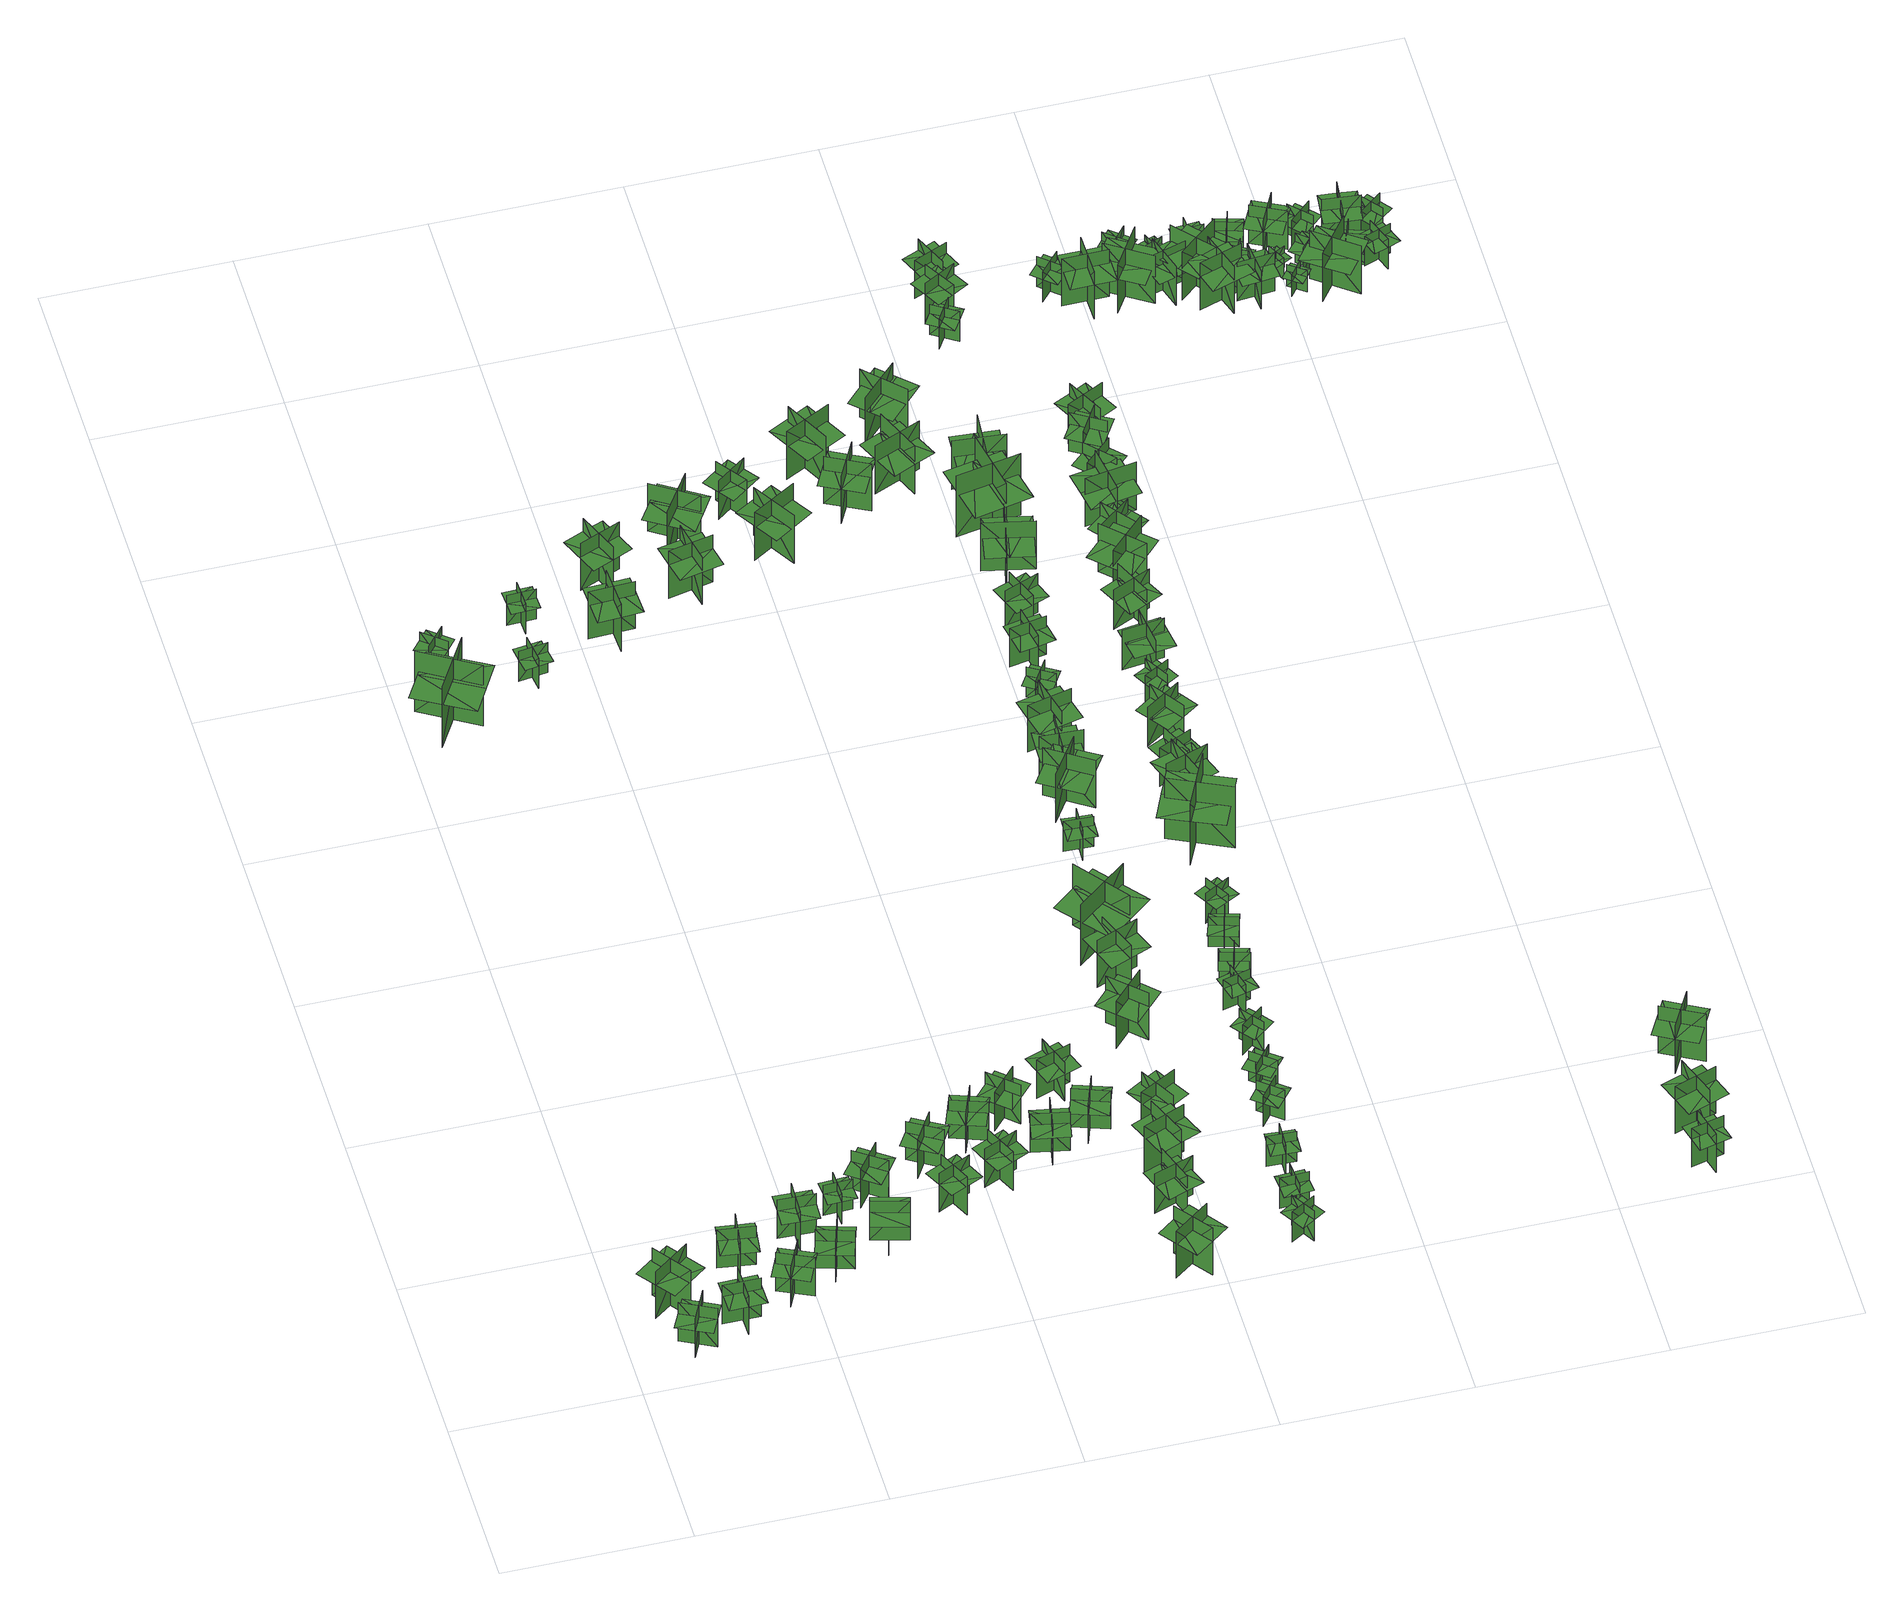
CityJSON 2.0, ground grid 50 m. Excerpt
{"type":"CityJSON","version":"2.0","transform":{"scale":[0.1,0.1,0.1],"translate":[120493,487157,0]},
"CityObjects":{
"tree1":{"type":"SolitaryVegetationObject","geometry":[{"type":"MultiSurface","lod":"1","boundaries":[[[0,1,2]],[[0,2,3]],[[4,5,6]],[[4,6,7]],[[8,9,10]],[[8,10,11]],[[8,11,12]],[[8,12,13]]]}]},
"tree2":{"type":"SolitaryVegetationObject","geometry":[{"type":"MultiSurface","lod":"1","boundaries":[[[14,15,16]],[[14,16,17]],[[18,19,20]],[[18,20,21]],[[22,23,24]],[[22,24,25]],[[22,25,26]],[[22,26,27]]]}]},
"tree3":{"type":"SolitaryVegetationObject","geometry":[{"type":"MultiSurface","lod":"1","boundaries":[[[28,29,30]],[[28,30,31]],[[32,33,34]],[[32,34,35]],[[36,37,38]],[[36,38,39]],[[36,39,40]],[[36,40,41]]]}]},
"tree4":{"type":"SolitaryVegetationObject","geometry":[{"type":"MultiSurface","lod":"1","boundaries":[[[42,43,44]],[[42,44,45]],[[46,47,48]],[[46,48,49]],[[50,51,52]],[[50,52,53]],[[50,53,54]],[[50,54,55]]]}]},
"tree5":{"type":"SolitaryVegetationObject","geometry":[{"type":"MultiSurface","lod":"1","boundaries":[[[56,57,58]],[[56,58,59]],[[60,61,62]],[[60,62,63]],[[64,65,66]],[[64,66,67]],[[64,67,68]],[[64,68,69]]]}]},
"tree6":{"type":"SolitaryVegetationObject","geometry":[{"type":"MultiSurface","lod":"1","boundaries":[[[70,71,72]],[[70,72,73]],[[74,75,76]],[[74,76,77]],[[78,79,80]],[[78,80,81]],[[78,81,82]],[[78,82,83]]]}]},
"tree7":{"type":"SolitaryVegetationObject","geometry":[{"type":"MultiSurface","lod":"1","boundaries":[[[84,85,86]],[[84,86,87]],[[88,89,90]],[[88,90,91]],[[92,93,94]],[[92,94,95]],[[92,95,96]],[[92,96,97]]]}]},
"tree8":{"type":"SolitaryVegetationObject","geometry":[{"type":"MultiSurface","lod":"1","boundaries":[[[98,99,100]],[[98,100,101]],[[102,103,104]],[[102,104,105]],[[106,107,108]],[[106,108,109]],[[106,109,110]],[[106,110,111]]]}]},
"tree9":{"type":"SolitaryVegetationObject","geometry":[{"type":"MultiSurface","lod":"1","boundaries":[[[112,113,114]],[[112,114,115]],[[116,117,118]],[[116,118,119]],[[120,121,122]],[[120,122,123]],[[120,123,124]],[[120,124,125]]]}]},
"tree10":{"type":"SolitaryVegetationObject","geometry":[{"type":"MultiSurface","lod":"1","boundaries":[[[126,127,128]],[[126,128,129]],[[130,131,132]],[[130,132,133]],[[134,135,136]],[[134,136,137]],[[134,137,138]],[[134,138,139]]]}]},
"tree11":{"type":"SolitaryVegetationObject","geometry":[{"type":"MultiSurface","lod":"1","boundaries":[[[140,141,142]],[[140,142,143]],[[144,145,146]],[[144,146,147]],[[148,149,150]],[[148,150,151]],[[148,151,152]],[[148,152,153]]]}]},
"tree12":{"type":"SolitaryVegetationObject","geometry":[{"type":"MultiSurface","lod":"1","boundaries":[[[154,155,156]],[[154,156,157]],[[158,159,160]],[[158,160,161]],[[162,163,164]],[[162,164,165]],[[162,165,166]],[[162,166,167]]]}]},
"tree13":{"type":"SolitaryVegetationObject","geometry":[{"type":"MultiSurface","lod":"1","boundaries":[[[168,169,170]],[[168,170,171]],[[172,173,174]],[[172,174,175]],[[176,177,178]],[[176,178,179]],[[176,179,180]],[[176,180,181]]]}]},
"tree14":{"type":"SolitaryVegetationObject","geometry":[{"type":"MultiSurface","lod":"1","boundaries":[[[182,183,184]],[[182,184,185]],[[186,187,188]],[[186,188,189]],[[190,191,192]],[[190,192,193]],[[190,193,194]],[[190,194,195]]]}]},
"tree15":{"type":"SolitaryVegetationObject","geometry":[{"type":"MultiSurface","lod":"1","boundaries":[[[196,197,198]],[[196,198,199]],[[200,201,202]],[[200,202,203]],[[204,205,206]],[[204,206,207]],[[204,207,208]],[[204,208,209]]]}]},
"tree16":{"type":"SolitaryVegetationObject","geometry":[{"type":"MultiSurface","lod":"1","boundaries":[[[210,211,212]],[[210,212,213]],[[214,215,216]],[[214,216,217]],[[218,219,220]],[[218,220,221]],[[218,221,222]],[[218,222,223]]]}]},
"tree17":{"type":"SolitaryVegetationObject","geometry":[{"type":"MultiSurface","lod":"1","boundaries":[[[224,225,226]],[[224,226,227]],[[228,229,230]],[[228,230,231]],[[232,233,234]],[[232,234,235]],[[232,235,236]],[[232,236,237]]]}]},
"tree18":{"type":"SolitaryVegetationObject","geometry":[{"type":"MultiSurface","lod":"1","boundaries":[[[238,239,240]],[[238,240,241]],[[242,243,244]],[[242,244,245]],[[246,247,248]],[[246,248,249]],[[246,249,250]],[[246,250,251]]]}]},
"tree19":{"type":"SolitaryVegetationObject","geometry":[{"type":"MultiSurface","lod":"1","boundaries":[[[252,253,254]],[[252,254,255]],[[256,257,258]],[[256,258,259]],[[260,261,262]],[[260,262,263]],[[260,263,264]],[[260,264,265]]]}]},
"tree20":{"type":"SolitaryVegetationObject","geometry":[{"type":"MultiSurface","lod":"1","boundaries":[[[266,267,268]],[[266,268,269]],[[270,271,272]],[[270,272,273]],[[274,275,276]],[[274,276,277]],[[274,277,278]],[[274,278,279]]]}]},
"tree21":{"type":"SolitaryVegetationObject","geometry":[{"type":"MultiSurface","lod":"1","boundaries":[[[280,281,282]],[[280,282,283]],[[284,285,286]],[[284,286,287]],[[288,289,290]],[[288,290,291]],[[288,291,292]],[[288,292,293]]]}]},
"tree22":{"type":"SolitaryVegetationObject","geometry":[{"type":"MultiSurface","lod":"1","boundaries":[[[294,295,296]],[[294,296,297]],[[298,299,300]],[[298,300,301]],[[302,303,304]],[[302,304,305]],[[302,305,306]],[[302,306,307]]]}]},
"tree23":{"type":"SolitaryVegetationObject","geometry":[{"type":"MultiSurface","lod":"1","boundaries":[[[308,309,310]],[[308,310,311]],[[312,313,314]],[[312,314,315]],[[316,317,318]],[[316,318,319]],[[316,319,320]],[[316,320,321]]]}]},
"tree24":{"type":"SolitaryVegetationObject","geometry":[{"type":"MultiSurface","lod":"1","boundaries":[[[322,323,324]],[[322,324,325]],[[326,327,328]],[[326,328,329]],[[330,331,332]],[[330,332,333]],[[330,333,334]],[[330,334,335]]]}]},
"tree25":{"type":"SolitaryVegetationObject","geometry":[{"type":"MultiSurface","lod":"1","boundaries":[[[336,337,338]],[[336,338,339]],[[340,341,342]],[[340,342,343]],[[344,345,346]],[[344,346,347]],[[344,347,348]],[[344,348,349]]]}]},
"tree26":{"type":"SolitaryVegetationObject","geometry":[{"type":"MultiSurface","lod":"1","boundaries":[[[350,351,352]],[[350,352,353]],[[354,355,356]],[[354,356,357]],[[358,359,360]],[[358,360,361]],[[358,361,362]],[[358,362,363]]]}]},
"tree27":{"type":"SolitaryVegetationObject","geometry":[{"type":"MultiSurface","lod":"1","boundaries":[[[364,365,366]],[[364,366,367]],[[368,369,370]],[[368,370,371]],[[372,373,374]],[[372,374,375]],[[372,375,376]],[[372,376,377]]]}]},
"tree28":{"type":"SolitaryVegetationObject","geometry":[{"type":"MultiSurface","lod":"1","boundaries":[[[378,379,380]],[[378,380,381]],[[382,383,384]],[[382,384,385]],[[386,387,388]],[[386,388,389]],[[386,389,390]],[[386,390,391]]]}]},
"tree29":{"type":"SolitaryVegetationObject","geometry":[{"type":"MultiSurface","lod":"1","boundaries":[[[392,393,394]],[[392,394,395]],[[396,397,398]],[[396,398,399]],[[400,401,402]],[[400,402,403]],[[400,403,404]],[[400,404,405]]]}]},
"tree30":{"type":"SolitaryVegetationObject","geometry":[{"type":"MultiSurface","lod":"1","boundaries":[[[406,407,408]],[[406,408,409]],[[410,411,412]],[[410,412,413]],[[414,415,416]],[[414,416,417]],[[414,417,418]],[[414,418,419]]]}]},
"tree31":{"type":"SolitaryVegetationObject","geometry":[{"type":"MultiSurface","lod":"1","boundaries":[[[420,421,422]],[[420,422,423]],[[424,425,426]],[[424,426,427]],[[428,429,430]],[[428,430,431]],[[428,431,432]],[[428,432,433]]]}]},
"tree32":{"type":"SolitaryVegetationObject","geometry":[{"type":"MultiSurface","lod":"1","boundaries":[[[434,435,436]],[[434,436,437]],[[438,439,440]],[[438,440,441]],[[442,443,444]],[[442,444,445]],[[442,445,446]],[[442,446,447]]]}]},
"tree33":{"type":"SolitaryVegetationObject","geometry":[{"type":"MultiSurface","lod":"1","boundaries":[[[448,449,450]],[[448,450,451]],[[452,453,454]],[[452,454,455]],[[456,457,458]],[[456,458,459]],[[456,459,460]],[[456,460,461]]]}]},
"tree34":{"type":"SolitaryVegetationObject","geometry":[{"type":"MultiSurface","lod":"1","boundaries":[[[462,463,464]],[[462,464,465]],[[466,467,468]],[[466,468,469]],[[470,471,472]],[[470,472,473]],[[470,473,474]],[[470,474,475]]]}]},
"tree35":{"type":"SolitaryVegetationObject","geometry":[{"type":"MultiSurface","lod":"1","boundaries":[[[476,477,478]],[[476,478,479]],[[480,481,482]],[[480,482,483]],[[484,485,486]],[[484,486,487]],[[484,487,488]],[[484,488,489]]]}]},
"tree36":{"type":"SolitaryVegetationObject","geometry":[{"type":"MultiSurface","lod":"1","boundaries":[[[490,491,492]],[[490,492,493]],[[494,495,496]],[[494,496,497]],[[498,499,500]],[[498,500,501]],[[498,501,502]],[[498,502,503]]]}]},
"tree37":{"type":"SolitaryVegetationObject","geometry":[{"type":"MultiSurface","lod":"1","boundaries":[[[504,505,506]],[[504,506,507]],[[508,509,510]],[[508,510,511]],[[512,513,514]],[[512,514,515]],[[512,515,516]],[[512,516,517]]]}]},
"tree38":{"type":"SolitaryVegetationObject","geometry":[{"type":"MultiSurface","lod":"1","boundaries":[[[518,519,520]],[[518,520,521]],[[522,523,524]],[[522,524,525]],[[526,527,528]],[[526,528,529]],[[526,529,530]],[[526,530,531]]]}]},
"tree39":{"type":"SolitaryVegetationObject","geometry":[{"type":"MultiSurface","lod":"1","boundaries":[[[532,533,534]],[[532,534,535]],[[536,537,538]],[[536,538,539]],[[540,541,542]],[[540,542,543]],[[540,543,544]],[[540,544,545]]]}]},
"tree40":{"type":"SolitaryVegetationObject","geometry":[{"type":"MultiSurface","lod":"1","boundaries":[[[546,547,548]],[[546,548,549]],[[550,551,552]],[[550,552,553]],[[554,555,556]],[[554,556,557]],[[554,557,558]],[[554,558,559]]]}]},
"tree41":{"type":"SolitaryVegetationObject","geometry":[{"type":"MultiSurface","lod":"1","boundaries":[[[560,561,562]],[[560,562,563]],[[564,565,566]],[[564,566,567]],[[568,569,570]],[[568,570,571]],[[568,571,572]],[[568,572,573]]]}]},
"tree42":{"type":"SolitaryVegetationObject","geometry":[{"type":"MultiSurface","lod":"1","boundaries":[[[574,575,576]],[[574,576,577]],[[578,579,580]],[[578,580,581]],[[582,583,584]],[[582,584,585]],[[582,585,586]],[[582,586,587]]]}]},
"tree43":{"type":"SolitaryVegetationObject","geometry":[{"type":"MultiSurface","lod":"1","boundaries":[[[588,589,590]],[[588,590,591]],[[592,593,594]],[[592,594,595]],[[596,597,598]],[[596,598,599]],[[596,599,600]],[[596,600,601]]]}]},
"tree44":{"type":"SolitaryVegetationObject","geometry":[{"type":"MultiSurface","lod":"1","boundaries":[[[602,603,604]],[[602,604,605]],[[606,607,608]],[[606,608,609]],[[610,611,612]],[[610,612,613]],[[610,613,614]],[[610,614,615]]]}]},
"tree45":{"type":"SolitaryVegetationObject","geometry":[{"type":"MultiSurface","lod":"1","boundaries":[[[616,617,618]],[[616,618,619]],[[620,621,622]],[[620,622,623]],[[624,625,626]],[[624,626,627]],[[624,627,628]],[[624,628,629]]]}]},
"tree46":{"type":"SolitaryVegetationObject","geometry":[{"type":"MultiSurface","lod":"1","boundaries":[[[630,631,632]],[[630,632,633]],[[634,635,636]],[[634,636,637]],[[638,639,640]],[[638,640,641]],[[638,641,642]],[[638,642,643]]]}]},
"tree47":{"type":"SolitaryVegetationObject","geometry":[{"type":"MultiSurface","lod":"1","boundaries":[[[644,645,646]],[[644,646,647]],[[648,649,650]],[[648,650,651]],[[652,653,654]],[[652,654,655]],[[652,655,656]],[[652,656,657]]]}]},
"tree48":{"type":"SolitaryVegetationObject","geometry":[{"type":"MultiSurface","lod":"1","boundaries":[[[658,659,660]],[[658,660,661]],[[662,663,664]],[[662,664,665]],[[666,667,668]],[[666,668,669]],[[666,669,670]],[[666,670,671]]]}]},
"tree49":{"type":"SolitaryVegetationObject","geometry":[{"type":"MultiSurface","lod":"1","boundaries":[[[672,673,674]],[[672,674,675]],[[676,677,678]],[[676,678,679]],[[680,681,682]],[[680,682,683]],[[680,683,684]],[[680,684,685]]]}]},
"tree50":{"type":"SolitaryVegetationObject","geometry":[{"type":"MultiSurface","lod":"1","boundaries":[[[686,687,688]],[[686,688,689]],[[690,691,692]],[[690,692,693]],[[694,695,696]],[[694,696,697]],[[694,697,698]],[[694,698,699]]]}]},
"tree51":{"type":"SolitaryVegetationObject","geometry":[{"type":"MultiSurface","lod":"1","boundaries":[[[700,701,702]],[[700,702,703]],[[704,705,706]],[[704,706,707]],[[708,709,710]],[[708,710,711]],[[708,711,712]],[[708,712,713]]]}]},
"tree52":{"type":"SolitaryVegetationObject","geometry":[{"type":"MultiSurface","lod":"1","boundaries":[[[714,715,716]],[[714,716,717]],[[718,719,720]],[[718,720,721]],[[722,723,724]],[[722,724,725]],[[722,725,726]],[[722,726,727]]]}]},
"tree53":{"type":"SolitaryVegetationObject","geometry":[{"type":"MultiSurface","lod":"1","boundaries":[[[728,729,730]],[[728,730,731]],[[732,733,734]],[[732,734,735]],[[736,737,738]],[[736,738,739]],[[736,739,740]],[[736,740,741]]]}]},
"tree54":{"type":"SolitaryVegetationObject","geometry":[{"type":"MultiSurface","lod":"1","boundaries":[[[742,743,744]],[[742,744,745]],[[746,747,748]],[[746,748,749]],[[750,751,752]],[[750,752,753]],[[750,753,754]],[[750,754,755]]]}]},
"tree55":{"type":"SolitaryVegetationObject","geometry":[{"type":"MultiSurface","lod":"1","boundaries":[[[756,757,758]],[[756,758,759]],[[760,761,762]],[[760,762,763]],[[764,765,766]],[[764,766,767]],[[764,767,768]],[[764,768,769]]]}]},
"tree56":{"type":"SolitaryVegetationObject","geometry":[{"type":"MultiSurface","lod":"1","boundaries":[[[770,771,772]],[[770,772,773]],[[774,775,776]],[[774,776,777]],[[778,779,780]],[[778,780,781]],[[778,781,782]],[[778,782,783]]]}]},
"tree57":{"type":"SolitaryVegetationObject","geometry":[{"type":"MultiSurface","lod":"1","boundaries":[[[784,785,786]],[[784,786,787]],[[788,789,790]],[[788,790,791]],[[792,793,794]],[[792,794,795]],[[792,795,796]],[[792,796,797]]]}]},
"tree58":{"type":"SolitaryVegetationObject","geometry":[{"type":"MultiSurface","lod":"1","boundaries":[[[798,799,800]],[[798,800,801]],[[802,803,804]],[[802,804,805]],[[806,807,808]],[[806,808,809]],[[806,809,810]],[[806,810,811]]]}]},
"tree59":{"type":"SolitaryVegetationObject","geometry":[{"type":"MultiSurface","lod":"1","boundaries":[[[812,813,814]],[[812,814,815]],[[816,817,818]],[[816,818,819]],[[820,821,822]],[[820,822,823]],[[820,823,824]],[[820,824,825]]]}]},
"tree60":{"type":"SolitaryVegetationObject","geometry":[{"type":"MultiSurface","lod":"1","boundaries":[[[826,827,828]],[[826,828,829]],[[830,831,832]],[[830,832,833]],[[834,835,836]],[[834,836,837]],[[834,837,838]],[[834,838,839]]]}]},
"tree61":{"type":"SolitaryVegetationObject","geometry":[{"type":"MultiSurface","lod":"1","boundaries":[[[840,841,842]],[[840,842,843]],[[844,845,846]],[[844,846,847]],[[848,849,850]],[[848,850,851]],[[848,851,852]],[[848,852,853]]]}]},
"tree62":{"type":"SolitaryVegetationObject","geometry":[{"type":"MultiSurface","lod":"1","boundaries":[[[854,855,856]],[[854,856,857]],[[858,859,860]],[[858,860,861]],[[862,863,864]],[[862,864,865]],[[862,865,866]],[[862,866,867]]]}]},
"tree63":{"type":"SolitaryVegetationObject","geometry":[{"type":"MultiSurface","lod":"1","boundaries":[[[868,869,870]],[[868,870,871]],[[872,873,874]],[[872,874,875]],[[876,877,878]],[[876,878,879]],[[876,879,880]],[[876,880,881]]]}]},
"tree64":{"type":"SolitaryVegetationObject","geometry":[{"type":"MultiSurface","lod":"1","boundaries":[[[882,883,884]],[[882,884,885]],[[886,887,888]],[[886,888,889]],[[890,891,892]],[[890,892,893]],[[890,893,894]],[[890,894,895]]]}]},
"tree65":{"type":"SolitaryVegetationObject","geometry":[{"type":"MultiSurface","lod":"1","boundaries":[[[896,897,898]],[[896,898,899]],[[900,901,902]],[[900,902,903]],[[904,905,906]],[[904,906,907]],[[904,907,908]],[[904,908,909]]]}]},
"tree66":{"type":"SolitaryVegetationObject","geometry":[{"type":"MultiSurface","lod":"1","boundaries":[[[910,911,912]],[[910,912,913]],[[914,915,916]],[[914,916,917]],[[918,919,920]],[[918,920,921]],[[918,921,922]],[[918,922,923]]]}]},
"tree67":{"type":"SolitaryVegetationObject","geometry":[{"type":"MultiSurface","lod":"1","boundaries":[[[924,925,926]],[[924,926,927]],[[928,929,930]],[[928,930,931]],[[932,933,934]],[[932,934,935]],[[932,935,936]],[[932,936,937]]]}]},
"tree68":{"type":"SolitaryVegetationObject","geometry":[{"type":"MultiSurface","lod":"1","boundaries":[[[938,939,940]],[[938,940,941]],[[942,943,944]],[[942,944,945]],[[946,947,948]],[[946,948,949]],[[946,949,950]],[[946,950,951]]]}]},
"tree69":{"type":"SolitaryVegetationObject","geometry":[{"type":"MultiSurface","lod":"1","boundaries":[[[952,953,954]],[[952,954,955]],[[956,957,958]],[[956,958,959]],[[960,961,962]],[[960,962,963]],[[960,963,964]],[[960,964,965]]]}]},
"tree70":{"type":"SolitaryVegetationObject","geometry":[{"type":"MultiSurface","lod":"1","boundaries":[[[966,967,968]],[[966,968,969]],[[970,971,972]],[[970,972,973]],[[974,975,976]],[[974,976,977]],[[974,977,978]],[[974,978,979]]]}]},
"tree71":{"type":"SolitaryVegetationObject","geometry":[{"type":"MultiSurface","lod":"1","boundaries":[[[980,981,982]],[[980,982,983]],[[984,985,986]],[[984,986,987]],[[988,989,990]],[[988,990,991]],[[988,991,992]],[[988,992,993]]]}]},
"tree72":{"type":"SolitaryVegetationObject","geometry":[{"type":"MultiSurface","lod":"1","boundaries":[[[994,995,996]],[[994,996,997]],[[998,999,1000]],[[998,1000,1001]],[[1002,1003,1004]],[[1002,1004,1005]],[[1002,1005,1006]],[[1002,1006,1007]]]}]},
"tree73":{"type":"SolitaryVegetationObject","geometry":[{"type":"MultiSurface","lod":"1","boundaries":[[[1008,1009,1010]],[[1008,1010,1011]],[[1012,1013,1014]],[[1012,1014,1015]],[[1016,1017,1018]],[[1016,1018,1019]],[[1016,1019,1020]],[[1016,1020,1021]]]}]},
"tree74":{"type":"SolitaryVegetationObject","geometry":[{"type":"MultiSurface","lod":"1","boundaries":[[[1022,1023,1024]],[[1022,1024,1025]],[[1026,1027,1028]],[[1026,1028,1029]],[[1030,1031,1032]],[[1030,1032,1033]],[[1030,1033,1034]],[[1030,1034,1035]]]}]},
"tree75":{"type":"SolitaryVegetationObject","geometry":[{"type":"MultiSurface","lod":"1","boundaries":[[[1036,1037,1038]],[[1036,1038,1039]],[[1040,1041,1042]],[[1040,1042,1043]],[[1044,1045,1046]],[[1044,1046,1047]],[[1044,1047,1048]],[[1044,1048,1049]]]}]},
"tree76":{"type":"SolitaryVegetationObject","geometry":[{"type":"MultiSurface","lod":"1","boundaries":[[[1050,1051,1052]],[[1050,1052,1053]],[[1054,1055,1056]],[[1054,1056,1057]],[[1058,1059,1060]],[[1058,1060,1061]],[[1058,1061,1062]],[[1058,1062,1063]]]}]},
"tree77":{"type":"SolitaryVegetationObject","geometry":[{"type":"MultiSurface","lod":"1","boundaries":[[[1064,1065,1066]],[[1064,1066,1067]],[[1068,1069,1070]],[[1068,1070,1071]],[[1072,1073,1074]],[[1072,1074,1075]],[[1072,1075,1076]],[[1072,1076,1077]]]}]},
"tree78":{"type":"SolitaryVegetationObject","geometry":[{"type":"MultiSurface","lod":"1","boundaries":[[[1078,1079,1080]],[[1078,1080,1081]],[[1082,1083,1084]],[[1082,1084,1085]],[[1086,1087,1088]],[[1086,1088,1089]],[[1086,1089,1090]],[[1086,1090,1091]]]}]},
"tree79":{"type":"SolitaryVegetationObject","geometry":[{"type":"MultiSurface","lod":"1","boundaries":[[[1092,1093,1094]],[[1092,1094,1095]],[[1096,1097,1098]],[[1096,1098,1099]],[[1100,1101,1102]],[[1100,1102,1103]],[[1100,1103,1104]],[[1100,1104,1105]]]}]},
"tree80":{"type":"SolitaryVegetationObject","geometry":[{"type":"MultiSurface","lod":"1","boundaries":[[[1106,1107,1108]],[[1106,1108,1109]],[[1110,1111,1112]],[[1110,1112,1113]],[[1114,1115,1116]],[[1114,1116,1117]],[[1114,1117,1118]],[[1114,1118,1119]]]}]},
"tree81":{"type":"SolitaryVegetationObject","geometry":[{"type":"MultiSurface","lod":"1","boundaries":[[[1120,1121,1122]],[[1120,1122,1123]],[[1124,1125,1126]],[[1124,1126,1127]],[[1128,1129,1130]],[[1128,1130,1131]],[[1128,1131,1132]],[[1128,1132,1133]]]}]},
"tree82":{"type":"SolitaryVegetationObject","geometry":[{"type":"MultiSurface","lod":"1","boundaries":[[[1134,1135,1136]],[[1134,1136,1137]],[[1138,1139,1140]],[[1138,1140,1141]],[[1142,1143,1144]],[[1142,1144,1145]],[[1142,1145,1146]],[[1142,1146,1147]]]}]},
"tree83":{"type":"SolitaryVegetationObject","geometry":[{"type":"MultiSurface","lod":"1","boundaries":[[[1148,1149,1150]],[[1148,1150,1151]],[[1152,1153,1154]],[[1152,1154,1155]],[[1156,1157,1158]],[[1156,1158,1159]],[[1156,1159,1160]],[[1156,1160,1161]]]}]},
"tree84":{"type":"SolitaryVegetationObject","geometry":[{"type":"MultiSurface","lod":"1","boundaries":[[[1162,1163,1164]],[[1162,1164,1165]],[[1166,1167,1168]],[[1166,1168,1169]],[[1170,1171,1172]],[[1170,1172,1173]],[[1170,1173,1174]],[[1170,1174,1175]]]}]},
"tree85":{"type":"SolitaryVegetationObject","geometry":[{"type":"MultiSurface","lod":"1","boundaries":[[[1176,1177,1178]],[[1176,1178,1179]],[[1180,1181,1182]],[[1180,1182,1183]],[[1184,1185,1186]],[[1184,1186,1187]],[[1184,1187,1188]],[[1184,1188,1189]]]}]},
"tree86":{"type":"SolitaryVegetationObject","geometry":[{"type":"MultiSurface","lod":"1","boundaries":[[[1190,1191,1192]],[[1190,1192,1193]],[[1194,1195,1196]],[[1194,1196,1197]],[[1198,1199,1200]],[[1198,1200,1201]],[[1198,1201,1202]],[[1198,1202,1203]]]}]},
"tree87":{"type":"SolitaryVegetationObject","geometry":[{"type":"MultiSurface","lod":"1","boundaries":[[[1204,1205,1206]],[[1204,1206,1207]],[[1208,1209,1210]],[[1208,1210,1211]],[[1212,1213,1214]],[[1212,1214,1215]],[[1212,1215,1216]],[[1212,1216,1217]]]}]},
"tree88":{"type":"SolitaryVegetationObject","geometry":[{"type":"MultiSurface","lod":"1","boundaries":[[[1218,1219,1220]],[[1218,1220,1221]],[[1222,1223,1224]],[[1222,1224,1225]],[[1226,1227,1228]],[[1226,1228,1229]],[[1226,1229,1230]],[[1226,1230,1231]]]}]},
"tree89":{"type":"SolitaryVegetationObject","geometry":[{"type":"MultiSurface","lod":"1","boundaries":[[[1232,1233,1234]],[[1232,1234,1235]],[[1236,1237,1238]],[[1236,1238,1239]],[[1240,1241,1242]],[[1240,1242,1243]],[[1240,1243,1244]],[[1240,1244,1245]]]}]},
"tree90":{"type":"SolitaryVegetationObject","geometry":[{"type":"MultiSurface","lod":"1","boundaries":[[[1246,1247,1248]],[[1246,1248,1249]],[[1250,1251,1252]],[[1250,1252,1253]],[[1254,1255,1256]],[[1254,1256,1257]],[[1254,1257,1258]],[[1254,1258,1259]]]}]},
"tree91":{"type":"SolitaryVegetationObject","geometry":[{"type":"MultiSurface","lod":"1","boundaries":[[[1260,1261,1262]],[[1260,1262,1263]],[[1264,1265,1266]],[[1264,1266,1267]],[[1268,1269,1270]],[[1268,1270,1271]],[[1268,1271,1272]],[[1268,1272,1273]]]}]},
"tree92":{"type":"SolitaryVegetationObject","geometry":[{"type":"MultiSurface","lod":"1","boundaries":[[[1274,1275,1276]],[[1274,1276,1277]],[[1278,1279,1280]],[[1278,1280,1281]],[[1282,1283,1284]],[[1282,1284,1285]],[[1282,1285,1286]],[[1282,1286,1287]]]}]},
"tree93":{"type":"SolitaryVegetationObject","geometry":[{"type":"MultiSurface","lod":"1","boundaries":[[[1288,1289,1290]],[[1288,1290,1291]],[[1292,1293,1294]],[[1292,1294,1295]],[[1296,1297,1298]],[[1296,1298,1299]],[[1296,1299,1300]],[[1296,1300,1301]]]}]},
"tree94":{"type":"SolitaryVegetationObject","geometry":[{"type":"MultiSurface","lod":"1","boundaries":[[[1302,1303,1304]],[[1302,1304,1305]],[[1306,1307,1308]],[[1306,1308,1309]],[[1310,1311,1312]],[[1310,1312,1313]],[[1310,1313,1314]],[[1310,1314,1315]]]}]},
"tree95":{"type":"SolitaryVegetationObject","geometry":[{"type":"MultiSurface","lod":"1","boundaries":[[[1316,1317,1318]],[[1316,1318,1319]],[[1320,1321,1322]],[[1320,1322,1323]],[[1324,1325,1326]],[[1324,1326,1327]],[[1324,1327,1328]],[[1324,1328,1329]]]}]},
"tree96":{"type":"SolitaryVegetationObject","geometry":[{"type":"MultiSurface","lod":"1","boundaries":[[[1330,1331,1332]],[[1330,1332,1333]],[[1334,1335,1336]],[[1334,1336,1337]],[[1338,1339,1340]],[[1338,1340,1341]],[[1338,1341,1342]],[[1338,1342,1343]]]}]},
"tree97":{"type":"SolitaryVegetationObject","geometry":[{"type":"MultiSurface","lod":"1","boundaries":[[[1344,1345,1346]],[[1344,1346,1347]],[[1348,1349,1350]],[[1348,1350,1351]],[[1352,1353,1354]],[[1352,1354,1355]],[[1352,1355,1356]],[[1352,1356,1357]]]}]},
"tree98":{"type":"SolitaryVegetationObject","geometry":[{"type":"MultiSurface","lod":"1","boundaries":[[[1358,1359,1360]],[[1358,1360,1361]],[[1362,1363,1364]],[[1362,1364,1365]],[[1366,1367,1368]],[[1366,1368,1369]],[[1366,1369,1370]],[[1366,1370,1371]]]}]},
"tree99":{"type":"SolitaryVegetationObject","geometry":[{"type":"MultiSurface","lod":"1","boundaries":[[[1372,1373,1374]],[[1372,1374,1375]],[[1376,1377,1378]],[[1376,1378,1379]],[[1380,1381,1382]],[[1380,1382,1383]],[[1380,1383,1384]],[[1380,1384,1385]]]}]},
"tree100":{"type":"SolitaryVegetationObject","geometry":[{"type":"MultiSurface","lod":"1","boundaries":[[[1386,1387,1388]],[[1386,1388,1389]],[[1390,1391,1392]],[[1390,1392,1393]],[[1394,1395,1396]],[[1394,1396,1397]],[[1394,1397,1398]],[[1394,1398,1399]]]}]},
"tree101":{"type":"SolitaryVegetationObject","geometry":[{"type":"MultiSurface","lod":"1","boundaries":[[[1400,1401,1402]],[[1400,1402,1403]],[[1404,1405,1406]],[[1404,1406,1407]],[[1408,1409,1410]],[[1408,1410,1411]],[[1408,1411,1412]],[[1408,1412,1413]]]}]},
"tree102":{"type":"SolitaryVegetationObject","geometry":[{"type":"MultiSurface","lod":"1","boundaries":[[[1414,1415,1416]],[[1414,1416,1417]],[[1418,1419,1420]],[[1418,1420,1421]],[[1422,1423,1424]],[[1422,1424,1425]],[[1422,1425,1426]],[[1422,1426,1427]]]}]}
},
"vertices":[
[156,87,6],[199,177,6],[199,177,145],[156,87,145],[219,108,6],[129,152,6],[129,152,145],[219,108,145],[219,108,106],[240,153,106],[151,197,106],[129,152,106],[107,107,106],[197,64,106],
[107,322,4],[180,225,4],[180,225,173],[107,322,173],[95,242,4],[192,315,4],[192,315,173],[95,242,173],[95,242,126],[132,193,126],[229,267,126],[192,315,126],[155,364,126],[58,290,126],
[349,179,9],[249,178,9],[249,178,147],[349,179,147],[301,226,9],[303,126,9],[303,126,147],[301,226,147],[301,226,109],[251,225,109],[253,125,109],[303,126,109],[353,127,109],[351,227,109],
[382,355,7],[284,368,7],[284,368,145],[382,355,145],[342,408,7],[329,309,7],[329,309,145],[342,408,145],[342,408,106],[293,414,106],[280,315,106],[329,309,106],[379,303,106],[391,402,106],
[406,257,5],[497,216,5],[497,216,144],[406,257,144],[429,195,5],[470,286,5],[470,286,144],[429,195,144],[429,195,105],[474,174,105],[515,265,105],[470,286,105],[424,306,105],[384,215,105],
[503,473,7],[500,373,7],[500,373,146],[503,473,146],[455,428,7],[554,425,7],[554,425,146],[455,428,146],[455,428,107],[453,378,107],[553,375,107],[554,425,107],[556,474,107],[456,478,107],
[558,248,6],[587,343,6],[587,343,144],[558,248,144],[616,278,6],[521,308,6],[521,308,144],[616,278,144],[616,278,105],[631,326,105],[536,355,105],[521,308,105],[507,260,105],[602,231,105],
[620,513,5],[623,436,5],[623,436,113],[620,513,113],[585,476,5],[662,479,5],[662,479,113],[585,476,113],[585,476,83],[587,437,83],[664,440,83],[662,479,83],[661,518,83],[583,514,83],
[44,2397,5],[195,2306,5],[195,2306,224],[44,2397,224],[78,2261,5],[168,2412,5],[168,2412,224],[78,2261,224],[47,2380,153],[6,2310,153],[159,2222,153],[199,2293,153],[240,2363,153],[87,2451,153],
[733,398,7],[708,301,7],[708,301,146],[733,398,146],[676,365,7],[772,339,7],[772,339,146],[676,365,146],[676,365,107],[663,316,107],[760,291,107],[772,339,107],[785,388,107],[688,413,107],
[741,555,7],[682,475,7],[682,475,146],[741,555,146],[675,545,7],[756,487,7],[756,487,146],[675,545,146],[675,545,107],[646,505,107],[726,447,107],[756,487,107],[785,527,107],[704,586,107],
[107,2501,9],[156,2560,9],[156,2560,116],[107,2501,116],[158,2505,9],[98,2555,9],[98,2555,116],[158,2505,116],[158,2505,86],[183,2535,86],[123,2585,86],[98,2555,86],[74,2525,86],[133,2475,86],
[886,469,14],[929,379,14],[929,379,152],[886,469,152],[864,407,14],[953,450,14],[953,450,152],[864,407,152],[864,407,113],[885,362,113],[975,405,113],[953,450,113],[932,495,113],[842,451,113],
[895,622,8],[844,537,8],[844,537,146],[895,622,146],[831,606,8],[916,555,8],[916,555,146],[831,606,146],[831,606,107],[805,564,107],[890,513,107],[916,555,107],[942,598,107],[856,649,107],
[350,2471,6],[361,2394,6],[361,2394,114],[350,2471,114],[319,2430,6],[396,2441,6],[396,2441,114],[319,2430,114],[319,2430,83],[325,2392,83],[401,2403,83],[396,2441,83],[390,2479,83],[314,2468,83],
[373,2658,8],[376,2581,8],[376,2581,116],[373,2658,116],[338,2621,8],[415,2623,8],[415,2623,116],[338,2621,116],[338,2621,86],[339,2582,86],[416,2585,86],[415,2623,86],[414,2662,86],[336,2659,86],
[1020,527,7],[1062,437,7],[1062,437,146],[1020,527,146],[997,465,7],[1088,507,7],[1088,507,146],[997,465,146],[997,465,107],[1018,420,107],[1108,462,107],[1088,507,107],[1067,552,107],[976,511,107],
[953,650,8],[1047,617,8],[1047,617,146],[953,650,146],[981,590,8],[1015,684,8],[1015,684,146],[981,590,146],[981,590,108],[1028,573,108],[1062,667,108],[1015,684,108],[968,701,108],[934,607,108],
[1138,653,7],[1064,719,7],[1064,719,146],[1138,653,146],[1135,719,7],[1069,645,7],[1069,645,146],[1135,719,146],[1135,719,107],[1098,752,107],[1032,678,107],[1069,645,107],[1106,612,107],[1172,686,107],
[645,2534,4],[523,2528,4],[523,2528,173],[645,2534,173],[585,2589,4],[591,2467,4],[591,2467,173],[585,2589,173],[585,2589,126],[524,2586,126],[530,2464,126],[591,2467,126],[651,2470,126],[646,2591,126],
[1179,498,6],[1197,596,6],[1197,596,145],[1179,498,145],[1234,535,6],[1136,553,6],[1136,553,145],[1234,535,145],[1234,535,106],[1243,584,106],[1145,602,106],[1136,553,106],[1127,504,106],[1225,486,106],
[546,2692,5],[658,2739,5],[658,2739,174],[546,2692,174],[621,2661,5],[574,2773,5],[574,2773,174],[621,2661,174],[621,2661,127],[677,2685,127],[630,2797,127],[574,2773,127],[518,2750,127],[565,2637,127],
[1475,122,3],[1378,49,3],[1378,49,172],[1475,122,172],[1394,134,3],[1468,37,3],[1468,37,172],[1394,134,172],[1394,134,124],[1346,97,124],[1419,0,124],[1468,37,124],[1516,74,124],[1443,171,124],
[1262,698,10],[1229,791,10],[1229,791,148],[1262,698,148],[1291,757,10],[1197,724,10],[1197,724,148],[1291,757,148],[1291,757,109],[1274,804,109],[1181,771,109],[1197,724,109],[1214,677,109],[1308,710,109],
[1314,634,13],[1281,540,13],[1281,540,151],[1314,634,151],[1254,606,13],[1348,573,13],[1348,573,151],[1254,606,151],[1254,606,112],[1238,559,112],[1332,526,112],[1348,573,112],[1364,620,112],[1270,653,112],
[1421,356,5],[1459,249,5],[1459,249,146],[1421,356,146],[1382,275,5],[1489,313,5],[1489,313,146],[1382,275,146],[1416,347,100],[1367,329,100],[1406,223,100],[1455,241,100],[1504,259,100],[1465,365,100],
[1504,458,9],[1391,410,9],[1391,410,178],[1504,458,178],[1429,489,9],[1476,377,9],[1476,377,178],[1429,489,178],[1429,489,131],[1373,465,131],[1420,353,131],[1476,377,131],[1532,400,131],[1485,512,131],
[826,2569,5],[800,2688,5],[800,2688,175],[826,2569,175],[870,2637,5],[751,2611,5],[751,2611,175],[870,2637,175],[870,2637,127],[857,2696,127],[738,2670,127],[751,2611,127],[764,2551,127],[883,2577,127],
[1493,515,14],[1437,613,14],[1437,613,155],[1493,515,155],[1517,601,14],[1418,545,14],[1418,545,155],[1517,601,155],[1496,525,110],[1541,551,110],[1484,649,110],[1439,622,110],[1394,595,110],[1451,498,110],
[758,2846,5],[874,2771,5],[874,2771,177],[758,2846,177],[781,2739,5],[857,2855,5],[857,2855,177],[781,2739,177],[760,2833,122],[726,2779,122],[844,2706,122],[878,2760,122],[911,2814,122],[794,2888,122],
[1515,842,15],[1427,926,15],[1427,926,184],[1515,842,184],[1514,923,15],[1430,835,15],[1430,835,184],[1514,923,184],[1514,923,137],[1469,965,137],[1386,876,137],[1430,835,137],[1474,793,137],[1558,881,137],
[1740,83,6],[1700,150,6],[1700,150,114],[1740,83,114],[1752,133,6],[1686,93,6],[1686,93,114],[1752,133,114],[1752,133,83],[1732,167,83],[1666,127,83],[1686,93,83],[1706,60,83],[1772,100,83],
[1489,972,16],[1473,931,16],[1473,931,77],[1489,972,77],[1462,960,16],[1504,944,16],[1504,944,77],[1462,960,77],[1462,960,60],[1454,940,60],[1496,924,60],[1504,944,60],[1512,965,60],[1470,981,60],
[1727,174,10],[1722,251,10],[1722,251,117],[1727,174,117],[1761,213,10],[1684,208,10],[1684,208,117],[1761,213,117],[1761,213,87],[1758,251,87],[1681,246,87],[1684,208,87],[1686,169,87],[1764,174,87],
[1471,1124,12],[1515,1011,12],[1515,1011,182],[1471,1124,182],[1438,1050,12],[1551,1095,12],[1551,1095,182],[1438,1050,182],[1438,1050,134],[1460,993,134],[1573,1038,134],[1551,1095,134],[1529,1151,134],[1416,1107,134],
[947,2901,10],[1006,2821,10],[1006,2821,149],[947,2901,149],[937,2835,10],[1017,2895,10],[1017,2895,149],[937,2835,149],[937,2835,110],[966,2795,110],[1046,2855,110],[1017,2895,110],[987,2935,110],[907,2875,110],
[1767,354,7],[1689,358,7],[1689,358,115],[1767,354,115],[1732,392,7],[1728,315,7],[1728,315,115],[1732,392,115],[1732,392,85],[1694,394,85],[1690,317,85],[1728,315,85],[1767,313,85],[1771,390,85],
[1434,1273,11],[1543,1134,11],[1543,1134,230],[1434,1273,230],[1418,1134,11],[1556,1243,11],[1556,1243,230],[1418,1134,230],[1431,1256,160],[1368,1205,160],[1479,1069,160],[1542,1120,160],[1606,1171,160],[1494,1308,160],
[1081,2646,7],[1009,2764,7],[1009,2764,179],[1081,2646,179],[1107,2753,7],[989,2681,7],[989,2681,179],[1107,2753,179],[1085,2658,124],[1139,2693,124],[1065,2810,124],[1011,2775,124],[957,2741,124],[1031,2624,124],
[1765,554,6],[1717,493,6],[1717,493,114],[1765,554,114],[1714,549,6],[1774,500,6],[1774,500,114],[1714,549,114],[1714,549,84],[1690,518,84],[1750,470,84],[1774,500,84],[1799,530,84],[1738,579,84],
[1721,650,9],[1782,601,9],[1782,601,116],[1721,650,116],[1727,598,9],[1775,659,9],[1775,659,116],[1727,598,116],[1727,598,86],[1757,574,86],[1805,634,86],[1775,659,86],[1745,683,86],[1696,623,86],
[1551,1513,17],[1473,1516,17],[1473,1516,125],[1551,1513,125],[1516,1551,17],[1513,1474,17],[1513,1474,125],[1516,1551,125],[1516,1551,95],[1477,1553,95],[1474,1475,95],[1513,1474,95],[1552,1472,95],[1555,1549,95],
[1783,737,8],[1735,797,8],[1735,797,116],[1783,737,116],[1789,788,8],[1729,740,8],[1729,740,116],[1789,788,116],[1789,788,86],[1765,818,86],[1705,770,86],[1729,740,86],[1753,709,86],[1814,758,86],
[1796,919,9],[1721,900,9],[1721,900,116],[1796,919,116],[1752,946,9],[1772,871,9],[1772,871,116],[1752,946,116],[1752,946,86],[1714,936,86],[1734,861,86],[1772,871,86],[1809,881,86],[1789,956,86],
[1483,1626,7],[1560,1741,7],[1560,1741,179],[1483,1626,179],[1591,1648,7],[1476,1724,7],[1476,1724,179],[1591,1648,179],[1496,1628,124],[1550,1593,124],[1625,1710,124],[1571,1744,124],[1517,1779,124],[1442,1662,124],
[1735,990,14],[1810,970,14],[1810,970,121],[1735,990,121],[1761,946,14],[1781,1020,14],[1781,1020,121],[1761,946,121],[1761,946,91],[1798,936,91],[1818,1010,91],[1781,1020,91],[1743,1030,91],[1723,956,91],
[1598,1788,4],[1485,1794,4],[1485,1794,145],[1598,1788,145],[1538,1855,4],[1532,1742,4],[1532,1742,145],[1538,1855,145],[1591,1796,100],[1593,1849,100],[1480,1852,100],[1478,1800,100],[1477,1748,100],[1590,1744,100],
[1224,2883,11],[1161,3006,11],[1161,3006,183],[1224,2883,183],[1258,2987,11],[1135,2924,11],[1135,2924,183],[1258,2987,183],[1229,2895,128],[1285,2925,128],[1220,3047,128],[1164,3017,128],[1107,2986,128],[1173,2865,128],
[1202,2819,13],[1311,2764,13],[1311,2764,182],[1202,2819,182],[1227,2742,13],[1282,2850,13],[1282,2850,182],[1227,2742,182],[1227,2742,135],[1281,2714,135],[1336,2823,135],[1282,2850,135],[1228,2878,135],[1173,2769,135],
[1554,1836,5],[1525,1954,5],[1525,1954,174],[1554,1836,174],[1596,1905,5],[1478,1877,5],[1478,1877,174],[1596,1905,174],[1596,1905,127],[1582,1964,127],[1464,1936,127],[1478,1877,127],[1492,1817,127],[1611,1846,127],
[1769,1073,9],[1790,1147,9],[1790,1147,117],[1769,1073,117],[1814,1098,9],[1740,1119,9],[1740,1119,117],[1814,1098,117],[1814,1098,87],[1825,1135,87],[1751,1156,87],[1740,1119,87],[1729,1082,87],[1803,1060,87],
[1767,1242,14],[1806,1175,14],[1806,1175,122],[1767,1242,122],[1753,1192,14],[1821,1230,14],[1821,1230,122],[1753,1192,122],[1753,1192,92],[1772,1159,92],[1840,1197,92],[1821,1230,92],[1802,1264,92],[1734,1226,92],
[1571,2069,9],[1531,2003,9],[1531,2003,117],[1571,2069,117],[1521,2057,9],[1587,2016,9],[1587,2016,117],[1521,2057,117],[1521,2057,87],[1501,2024,87],[1567,1983,87],[1587,2016,87],[1607,2049,87],[1541,2090,87],
[1606,2186,7],[1508,2168,7],[1508,2168,146],[1606,2186,146],[1551,2224,7],[1570,2126,7],[1570,2126,146],[1551,2224,146],[1551,2224,107],[1503,2215,107],[1521,2117,107],[1570,2126,107],[1619,2136,107],[1600,2233,107],
[1889,1423,14],[1729,1497,14],[1729,1497,233],[1889,1423,233],[1841,1554,14],[1767,1394,14],[1767,1394,233],[1841,1554,233],[1885,1439,163],[1917,1514,163],[1756,1584,163],[1723,1510,163],[1691,1435,163],[1852,1365,163],
[1375,2920,14],[1429,2793,14],[1429,2793,186],[1375,2920,186],[1334,2818,14],[1461,2873,14],[1461,2873,186],[1334,2818,186],[1369,2909,130],[1311,2883,130],[1368,2756,130],[1426,2783,130],[1484,2809,130],[1428,2935,130],
[1556,2355,7],[1592,2262,7],[1592,2262,146],[1556,2355,146],[1529,2294,7],[1622,2331,7],[1622,2331,146],[1529,2294,146],[1529,2294,107],[1547,2248,107],[1640,2285,107],[1622,2331,107],[1603,2377,107],[1511,2341,107],
[1757,1591,10],[1872,1631,10],[1872,1631,180],[1757,1591,180],[1830,1555,10],[1790,1670,10],[1790,1670,180],[1830,1555,180],[1830,1555,132],[1887,1575,132],[1847,1690,132],[1790,1670,132],[1732,1650,132],[1773,1535,132],
[1351,2983,15],[1448,3081,15],[1448,3081,187],[1351,2983,187],[1461,2983,15],[1363,3081,15],[1363,3081,187],[1461,2983,187],[1364,2982,132],[1410,2938,132],[1506,3038,132],[1460,3082,132],[1414,3126,132],[1318,3026,132],
[1853,1721,8],[1763,1679,8],[1763,1679,146],[1853,1721,146],[1791,1744,8],[1833,1654,8],[1833,1654,146],[1791,1744,146],[1791,1744,108],[1746,1723,108],[1788,1633,108],[1833,1654,108],[1878,1675,108],[1836,1765,108],
[1564,2414,8],[1593,2550,8],[1593,2550,181],[1564,2414,181],[1656,2474,8],[1521,2503,8],[1521,2503,181],[1656,2474,181],[1576,2421,125],[1638,2409,125],[1665,2544,125],[1602,2557,125],[1539,2569,125],[1513,2433,125],
[1570,2744,10],[1604,2571,10],[1604,2571,230],[1570,2744,230],[1492,2628,10],[1665,2661,10],[1665,2661,230],[1492,2628,230],[1560,2730,159],[1481,2714,159],[1517,2541,159],[1597,2558,159],[1676,2575,159],[1640,2747,159],
[1769,1817,9],[1863,1880,9],[1863,1880,150],[1769,1817,150],[1857,1800,9],[1794,1893,9],[1794,1893,150],[1857,1800,150],[1779,1814,104],[1809,1771,104],[1902,1836,104],[1872,1879,104],[1842,1922,104],[1749,1857,104],
[1605,2854,16],[1594,2716,16],[1594,2716,189],[1605,2854,189],[1521,2783,16],[1659,2772,16],[1659,2772,189],[1521,2783,189],[1594,2846,133],[1530,2850,133],[1522,2712,133],[1586,2708,133],[1649,2704,133],[1658,2842,133],
[1852,1944,9],[1813,2011,9],[1813,2011,116],[1852,1944,116],[1866,1993,9],[1799,1955,9],[1799,1955,116],[1866,1993,116],[1866,1993,86],[1847,2027,86],[1779,1989,86],[1799,1955,86],[1818,1921,86],[1885,1960,86],
[1775,2089,6],[1887,2103,6],[1887,2103,148],[1775,2089,148],[1846,2034,6],[1832,2146,6],[1832,2146,148],[1846,2034,148],[1783,2082,102],[1791,2030,102],[1903,2046,102],[1895,2098,102],[1888,2150,102],[1776,2134,102],
[1822,2312,7],[1869,2209,7],[1869,2209,148],[1822,2312,148],[1790,2227,7],[1893,2275,7],[1893,2275,148],[1790,2227,148],[1817,2302,103],[1770,2279,103],[1819,2177,103],[1866,2200,103],[1913,2223,103],[1864,2325,103],
[1913,2429,6],[1816,2331,6],[1816,2331,178],[1913,2429,178],[1803,2429,6],[1902,2332,6],[1902,2332,178],[1803,2429,178],[1900,2430,123],[1854,2474,123],[1758,2375,123],[1805,2330,123],[1851,2286,123],[1947,2386,123],
[1814,2448,8],[1902,2518,8],[1902,2518,149],[1814,2448,149],[1903,2437,8],[1833,2526,8],[1833,2526,149],[1903,2437,149],[1824,2446,103],[1857,2406,103],[1945,2477,103],[1912,2518,103],[1879,2558,103],[1791,2487,103],
[1652,3316,19],[1611,3251,19],[1611,3251,127],[1652,3316,127],[1601,3305,19],[1667,3264,19],[1667,3264,127],[1601,3305,127],[1601,3305,96],[1581,3272,96],[1646,3231,96],[1667,3264,96],[1688,3297,96],[1622,3338,96],
[1947,2606,8],[1810,2584,8],[1810,2584,180],[1947,2606,180],[1858,2670,8],[1879,2534,8],[1879,2534,180],[1858,2670,180],[1937,2614,124],[1925,2677,124],[1789,2653,124],[1800,2590,124],[1811,2527,124],[1948,2551,124],
[1619,3417,14],[1669,3330,14],[1669,3330,153],[1619,3417,153],[1602,3353,14],[1688,3402,14],[1688,3402,153],[1602,3353,153],[1602,3353,114],[1626,3310,114],[1713,3359,114],[1688,3402,114],[1663,3445,114],[1577,3396,114],
[1665,3421,8],[1626,3512,8],[1626,3512,146],[1665,3421,146],[1690,3482,8],[1599,3443,8],[1599,3443,146],[1690,3482,146],[1690,3482,108],[1671,3528,108],[1579,3489,108],[1599,3443,108],[1618,3397,108],[1710,3436,108],
[1909,2732,10],[1836,2663,10],[1836,2663,149],[1909,2732,149],[1843,2734,10],[1911,2661,10],[1911,2661,149],[1843,2734,149],[1843,2734,110],[1806,2700,110],[1874,2627,110],[1911,2661,110],[1947,2696,110],[1879,2768,110],
[1919,2784,15],[1834,2836,15],[1834,2836,154],[1919,2784,154],[1904,2848,15],[1852,2763,15],[1852,2763,154],[1904,2848,154],[1904,2848,115],[1862,2874,115],[1810,2789,115],[1852,2763,115],[1895,2737,115],[1947,2822,115],
[1912,2827,16],[1861,2928,16],[1861,2928,157],[1912,2827,157],[1940,2912,16],[1839,2861,16],[1839,2861,157],[1940,2912,157],[1916,2836,112],[1962,2861,112],[1910,2961,112],[1864,2937,112],[1817,2913,112],[1869,2812,112],
[2796,108,10],[2707,85,10],[2707,85,149],[2796,108,149],[2738,141,10],[2761,52,10],[2761,52,149],[2738,141,149],[2738,141,112],[2695,130,112],[2718,41,112],[2761,52,112],[2804,63,112],[2781,152,112],
[2777,175,9],[2736,289,9],[2736,289,178],[2777,175,178],[2812,248,9],[2697,207,9],[2697,207,178],[2812,248,178],[2812,248,131],[2791,305,131],[2677,264,131],[2697,207,131],[2718,150,131],[2832,191,131],
[2726,484,9],[2834,426,9],[2834,426,179],[2726,484,179],[2749,406,9],[2807,513,9],[2807,513,179],[2749,406,179],[2749,406,131],[2803,377,131],[2860,485,131],[2807,513,131],[2753,542,131],[2696,435,131],
[1951,3400,19],[1900,3342,19],[1900,3342,127],[1951,3400,127],[1899,3397,19],[1958,3346,19],[1958,3346,127],[1899,3397,127],[1899,3397,97],[1874,3367,97],[1933,3317,97],[1958,3346,97],[1983,3375,97],[1925,3426,97],
[2066,3322,14],[1944,3320,14],[1944,3320,184],[2066,3322,184],[2008,3379,14],[2010,3257,14],[2010,3257,184],[2008,3379,184],[2008,3379,136],[1947,3378,136],[1949,3256,136],[2010,3257,136],[2071,3258,136],[2069,3380,136],
[2084,3380,19],[2031,3367,19],[2031,3367,96],[2084,3380,96],[2053,3399,19],[2066,3346,19],[2066,3346,96],[2053,3399,96],[2053,3399,74],[2026,3393,74],[2039,3339,74],[2066,3346,74],[2093,3352,74],[2080,3406,74],
[2169,3269,15],[2053,3344,15],[2053,3344,187],[2169,3269,187],[2146,3377,15],[2071,3261,15],[2071,3261,187],[2146,3377,187],[2167,3282,132],[2201,3337,132],[2083,3410,132],[2050,3355,132],[2016,3301,132],[2133,3228,132],
[2086,3384,17],[2135,3444,17],[2135,3444,125],[2086,3384,125],[2137,3388,17],[2077,3438,17],[2077,3438,125],[2137,3388,125],[2137,3388,95],[2162,3418,95],[2102,3468,95],[2077,3438,95],[2053,3408,95],[2113,3359,95],
[2218,3247,17],[2185,3355,17],[2185,3355,158],[2218,3247,158],[2261,3326,17],[2152,3293,17],[2152,3293,158],[2261,3326,158],[2224,3256,112],[2273,3272,112],[2239,3379,112],[2189,3363,112],[2139,3347,112],[2174,3240,112],
[2173,3391,18],[2224,3413,18],[2224,3413,95],[2173,3391,95],[2207,3377,18],[2185,3428,18],[2185,3428,95],[2207,3377,95],[2207,3377,74],[2232,3388,74],[2211,3439,74],[2185,3428,74],[2160,3418,74],[2181,3367,74],
[2342,3352,16],[2237,3262,16],[2237,3262,189],[2342,3352,189],[2232,3360,16],[2323,3256,16],[2323,3256,189],[2232,3360,189],[2329,3354,133],[2287,3402,133],[2183,3310,133],[2226,3262,133],[2268,3214,133],[2372,3306,133],
[2350,3185,16],[2313,3301,16],[2313,3301,185],[2350,3185,185],[2387,3257,16],[2272,3219,16],[2272,3219,185],[2387,3257,185],[2387,3257,137],[2369,3315,137],[2253,3277,137],[2272,3219,137],[2290,3161,137],[2406,3199,137],
[2285,3434,17],[2290,3356,17],[2290,3356,125],[2285,3434,125],[2251,3395,17],[2328,3400,17],[2328,3400,125],[2251,3395,125],[2251,3395,95],[2253,3357,95],[2330,3361,95],[2328,3400,95],[2326,3439,95],[2248,3434,95],
[2417,3278,19],[2349,3316,19],[2349,3316,127],[2417,3278,127],[2403,3328,19],[2366,3260,19],[2366,3260,127],[2403,3328,127],[2403,3328,96],[2369,3347,96],[2332,3279,96],[2366,3260,96],[2400,3242,96],[2437,3309,96],
[2368,3227,14],[2467,3237,14],[2467,3237,152],[2368,3227,152],[2419,3185,14],[2409,3284,14],[2409,3284,152],[2419,3185,152],[2419,3185,114],[2469,3190,114],[2458,3289,114],[2409,3284,114],[2359,3278,114],[2370,3179,114],
[2395,3427,17],[2374,3353,17],[2374,3353,125],[2395,3427,125],[2349,3403,17],[2424,3381,17],[2424,3381,125],[2349,3403,125],[2349,3403,95],[2339,3365,95],[2413,3344,95],[2424,3381,95],[2435,3419,95],[2360,3440,95],
[2471,3312,20],[2497,3263,20],[2497,3263,97],[2471,3312,97],[2460,3277,20],[2509,3302,20],[2509,3302,97],[2460,3277,97],[2460,3277,75],[2473,3252,75],[2522,3278,75],[2509,3302,75],[2496,3327,75],[2447,3301,75],
[2535,3246,19],[2502,3202,19],[2502,3202,96],[2535,3246,96],[2499,3241,19],[2543,3208,19],[2543,3208,96],[2499,3241,96],[2499,3241,74],[2482,3219,74],[2526,3186,74],[2543,3208,74],[2559,3230,74],[2515,3263,74],
[2445,3407,17],[2534,3363,17],[2534,3363,155],[2445,3407,155],[2466,3344,17],[2510,3434,17],[2510,3434,155],[2466,3344,155],[2466,3344,116],[2510,3322,116],[2554,3412,116],[2510,3434,116],[2465,3456,116],[2421,3367,116],
[2546,3258,19],[2597,3316,19],[2597,3316,126],[2546,3258,126],[2598,3261,19],[2540,3312,19],[2540,3312,126],[2598,3261,126],[2598,3261,96],[2623,3290,96],[2565,3341,96],[2540,3312,96],[2514,3283,96],[2572,3232,96],
[2672,3172,14],[2561,3255,14],[2561,3255,187],[2672,3172,187],[2656,3281,14],[2573,3171,14],[2573,3171,187],[2656,3281,187],[2671,3185,131],[2708,3237,131],[2596,3318,131],[2559,3266,131],[2521,3215,131],[2633,3134,131],
[2597,3358,19],[2544,3414,19],[2544,3414,126],[2597,3358,126],[2599,3409,19],[2542,3356,19],[2542,3356,126],[2599,3409,126],[2599,3409,96],[2572,3437,96],[2516,3384,96],[2542,3356,96],[2569,3328,96],[2625,3381,96],
[2708,3262,17],[2625,3292,17],[2625,3292,127],[2708,3262,127],[2678,3325,17],[2649,3242,17],[2649,3242,127],[2678,3325,127],[2705,3270,91],[2718,3309,91],[2635,3336,91],[2622,3298,91],[2609,3259,91],[2693,3231,91],
[2624,3378,18],[2723,3367,18],[2723,3367,157],[2624,3378,157],[2665,3326,18],[2676,3425,18],[2676,3425,157],[2665,3326,157],[2665,3326,118],[2715,3321,118],[2726,3419,118],[2676,3425,118],[2627,3430,118],[2616,3331,118],
[2776,3286,17],[2704,3259,17],[2704,3259,124],[2776,3286,124],[2730,3308,17],[2757,3235,17],[2757,3235,124],[2730,3308,124],[2730,3308,94],[2693,3294,94],[2720,3222,94],[2757,3235,94],[2793,3248,94],[2766,3321,94],
[2771,3340,18],[2723,3401,18],[2723,3401,125],[2771,3340,125],[2777,3391,18],[2716,3343,18],[2716,3343,125],[2777,3391,125],[2777,3391,95],[2753,3422,95],[2693,3374,95],[2716,3343,95],[2740,3313,95],[2801,3361,95]
]}
